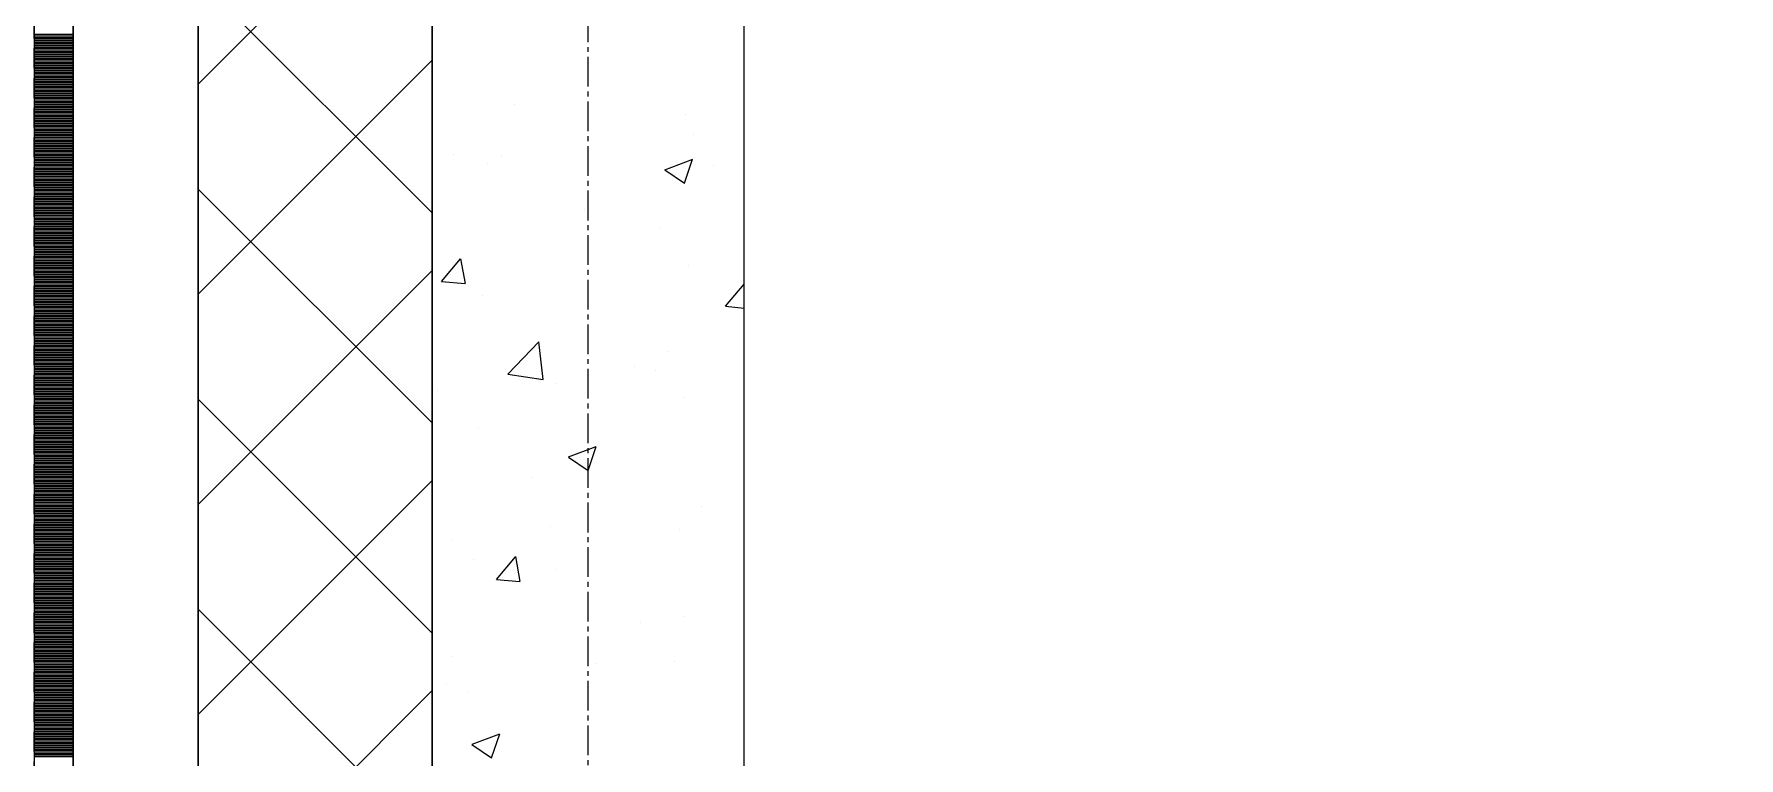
# Model space of a CAD drawing. Header units: millimetres. Extents: x 538266 to 1167394, y 114608 to 637157.
# Drawn here: x 828883 to 829975, y 171349 to 171813 of the extents above; entities that cross this region are included whole.
import ezdxf
from ezdxf.enums import TextEntityAlignment as Align

# ---------------------------------------------------------------- set-up
doc = ezdxf.new("R2010")
doc.units = ezdxf.units.MM
doc.linetypes.add('CENTER2', pattern=[28.575, 19.05, -3.175, 3.175, -3.175])
doc.linetypes.add('DASHED', pattern=[19.05, 12.7, -6.35])
doc.layers.get('Defpoints').update_dxf_attribs({"color": 140})
doc.layers.add('АР_Делит', color=120, linetype='Continuous', lineweight=0, plot=False)
for name, color, linetype, lineweight in [('АР_Стены ПЕНОблок', 52, 'Continuous', 20), ('АР_Тонкая', 254, 'Continuous', 5), ('АР_Утеплитель', 31, 'Continuous', 0), ('АР_Штриховка', 8, 'Continuous', 0)]:
    doc.layers.add(name, color=color, linetype=linetype, lineweight=lineweight)
doc.layers.add('РД_Оси_100', color=7, linetype='Continuous', lineweight=0, true_color=0x525252)
doc.layers.add('ФВ-5', color=7, linetype='Continuous')
doc.styles.add('style1', font='ARIALN.TTF')

# ---------------------------------------------------------------- blocks, each defined once
blk = doc.blocks.new('2_этаж')
at = {"layer": 'АР_Стены ПЕНОблок', "color": 18, "linetype": 'Continuous', "lineweight": 20, "true_color": 0x000000}
for p, q in [((672773.6, 213213.2), (672773.6, 137013.2)), ((672973.6, 137013.2), (672973.6, 213213.2))]:
    blk.add_line(p, q, dxfattribs=at)
at = {"layer": 'АР_Тонкая', "color": 18, "linetype": 'Continuous', "lineweight": 5, "true_color": 0x000000}
for p, q in [((672518.6, 213213.2), (672518.6, 137013.2)), ((672543.6, 213213.2), (672543.6, 137013.2)), ((672543.6, 137013.2), (672543.6, 213213.2)), ((672623.6, 137013.2), (672623.6, 213213.2))]:
    blk.add_line(p, q, dxfattribs=at)
at = {"layer": 'АР_Утеплитель', "color": 18, "linetype": 'Continuous', "lineweight": 0, "true_color": 0x000000}
for p, q in [((672623.6, 213213.2), (672623.6, 137013.2)), ((672773.6, 137013.2), (672773.6, 213213.2))]:
    blk.add_line(p, q, dxfattribs=at)
at = {"layer": 'АР_Штриховка', "color": 18, "linetype": 'Continuous', "lineweight": 0, "true_color": 0x000000}
for p, q in [((672623.6, 171781), (672773.6, 171931)), ((672773.6, 171698.5), (672623.6, 171848.5)), ((672518.6, 171813), (672543.6, 171813)), ((672518.6, 171812), (672543.6, 171812)), ((672518.6, 171811), (672543.6, 171811)), ((672518.6, 171810), (672543.6, 171810)), ((672518.6, 171809), (672543.6, 171809)), ((672518.6, 171808), (672543.6, 171808)), ((672518.6, 171807), (672543.6, 171807)), ((672518.6, 171806), (672543.6, 171806)), ((672518.6, 171805), (672543.6, 171805)), ((672518.6, 171804), (672543.6, 171804)), ((672518.6, 171803), (672543.6, 171803)), ((672518.6, 171802), (672543.6, 171802)), ((672518.6, 171801), (672543.6, 171801)), ((672518.6, 171800), (672543.6, 171800)), ((672518.6, 171799), (672543.6, 171799)), ((672518.6, 171798), (672543.6, 171798)), ((672518.6, 171797), (672543.6, 171797)), ((672518.6, 171796), (672543.6, 171796)), ((672518.6, 171795), (672543.6, 171795)), ((672518.6, 171794), (672543.6, 171794)), ((672518.6, 171793), (672543.6, 171793)), ((672623.6, 171646.3), (672773.6, 171796.3)), ((672518.6, 171792), (672543.6, 171792)), ((672518.6, 171791), (672543.6, 171791)), ((672518.6, 171790), (672543.6, 171790)), ((672518.6, 171789), (672543.6, 171789)), ((672518.6, 171788), (672543.6, 171788)), ((672518.6, 171787), (672543.6, 171787)), ((672518.6, 171786), (672543.6, 171786)), ((672518.6, 171785), (672543.6, 171785)), ((672518.6, 171784), (672543.6, 171784)), ((672518.6, 171783), (672543.6, 171783)), ((672518.6, 171782), (672543.6, 171782)), ((672518.6, 171781), (672543.6, 171781)), ((672518.6, 171780), (672543.6, 171780)), ((672518.6, 171779), (672543.6, 171779)), ((672518.6, 171778), (672543.6, 171778)), ((672518.6, 171777), (672543.6, 171777)), ((672518.6, 171776), (672543.6, 171776)), ((672518.6, 171775), (672543.6, 171775)), ((672518.6, 171774), (672543.6, 171774)), ((672518.6, 171773), (672543.6, 171773)), ((672518.6, 171772), (672543.6, 171772)), ((672518.6, 171771), (672543.6, 171771)), ((672518.6, 171770), (672543.6, 171770)), ((672518.6, 171769), (672543.6, 171769)), ((672518.6, 171768), (672543.6, 171768)), ((672518.6, 171767), (672543.6, 171767)), ((672518.6, 171766), (672543.6, 171766)), ((672518.6, 171765), (672543.6, 171765)), ((672518.6, 171764), (672543.6, 171764)), ((672518.6, 171763), (672543.6, 171763)), ((672518.6, 171762), (672543.6, 171762)), ((672518.6, 171761), (672543.6, 171761)), ((672518.6, 171760), (672543.6, 171760)), ((672826.2, 171768.3), (672826.2, 171768.3)), ((672935.7, 171761.4), (672935.7, 171761.4)), ((672518.6, 171759), (672543.6, 171759)), ((672518.6, 171758), (672543.6, 171758)), ((672518.6, 171757), (672543.6, 171757)), ((672518.6, 171756), (672543.6, 171756)), ((672518.6, 171755), (672543.6, 171755)), ((672518.6, 171754), (672543.6, 171754)), ((672518.6, 171753), (672543.6, 171753)), ((672518.6, 171752), (672543.6, 171752)), ((672518.6, 171751), (672543.6, 171751)), ((672518.6, 171750), (672543.6, 171750)), ((672518.6, 171749), (672543.6, 171749)), ((672941.1, 171749), (672941.1, 171749)), ((672518.6, 171748), (672543.6, 171748)), ((672518.6, 171747), (672543.6, 171747)), ((672518.6, 171746), (672543.6, 171746)), ((672518.6, 171745), (672543.6, 171745)), ((672518.6, 171744), (672543.6, 171744)), ((672518.6, 171743), (672543.6, 171743)), ((672518.6, 171742), (672543.6, 171742)), ((672518.6, 171741), (672543.6, 171741)), ((672518.6, 171740), (672543.6, 171740)), ((672518.6, 171739), (672543.6, 171739)), ((672518.6, 171738), (672543.6, 171738)), ((672518.6, 171737), (672543.6, 171737)), ((672518.6, 171736), (672543.6, 171736)), ((672518.6, 171735), (672543.6, 171735)), ((672518.6, 171734), (672543.6, 171734)), ((672518.6, 171733), (672543.6, 171733)), ((672518.6, 171732), (672543.6, 171732)), ((672518.6, 171731), (672543.6, 171731)), ((672518.6, 171730), (672543.6, 171730)), ((672518.6, 171729), (672543.6, 171729)), ((672518.6, 171728), (672543.6, 171728)), ((672518.6, 171727), (672543.6, 171727)), ((672787.6, 171736), (672787.6, 171736)), ((672809.2, 171730), (672809.2, 171730)), ((672818, 171734.7), (672818, 171734.7)), ((672922.8, 171726.2), (672940.6, 171733)), ((672935.4, 171717.5), (672940.5, 171732.9)), ((672953.6, 171729), (672953.6, 171729)), ((672518.6, 171726), (672543.6, 171726)), ((672518.6, 171725), (672543.6, 171725)), ((672518.6, 171724), (672543.6, 171724)), ((672518.6, 171723), (672543.6, 171723)), ((672518.6, 171722), (672543.6, 171722)), ((672518.6, 171721), (672543.6, 171721)), ((672518.6, 171720), (672543.6, 171720)), ((672518.6, 171719), (672543.6, 171719)), ((672518.6, 171718), (672543.6, 171718)), ((672518.6, 171717), (672543.6, 171717)), ((672922.7, 171726.1), (672935.3, 171717.5)), ((672518.6, 171716), (672543.6, 171716)), ((672518.6, 171715), (672543.6, 171715)), ((672518.6, 171714), (672543.6, 171714)), ((672518.6, 171713), (672543.6, 171713)), ((672518.6, 171712), (672543.6, 171712)), ((672518.6, 171711), (672543.6, 171711)), ((672518.6, 171710), (672543.6, 171710)), ((672518.6, 171709), (672543.6, 171709)), ((672518.6, 171708), (672543.6, 171708)), ((672518.6, 171707), (672543.6, 171707)), ((672518.6, 171706), (672543.6, 171706)), ((672773.6, 171563.8), (672623.6, 171713.8)), ((672518.6, 171705), (672543.6, 171705)), ((672518.6, 171704), (672543.6, 171704)), ((672518.6, 171703), (672543.6, 171703)), ((672518.6, 171702), (672543.6, 171702)), ((672518.6, 171701), (672543.6, 171701)), ((672518.6, 171700), (672543.6, 171700)), ((672518.6, 171699), (672543.6, 171699)), ((672518.6, 171698), (672543.6, 171698)), ((672518.6, 171697), (672543.6, 171697)), ((672518.6, 171696), (672543.6, 171696)), ((672518.6, 171695), (672543.6, 171695)), ((672871.5, 171700.6), (672871.5, 171700.6)), ((672518.6, 171694), (672543.6, 171694)), ((672518.6, 171693), (672543.6, 171693)), ((672518.6, 171692), (672543.6, 171692)), ((672518.6, 171691), (672543.6, 171691)), ((672518.6, 171690), (672543.6, 171690)), ((672518.6, 171689), (672543.6, 171689)), ((672518.6, 171688), (672543.6, 171688)), ((672518.6, 171687), (672543.6, 171687)), ((672518.6, 171686), (672543.6, 171686)), ((672518.6, 171685), (672543.6, 171685)), ((672518.6, 171684), (672543.6, 171684)), ((672919.8, 171689.3), (672919.8, 171689.3)), ((672518.6, 171683), (672543.6, 171683)), ((672518.6, 171682), (672543.6, 171682)), ((672518.6, 171681), (672543.6, 171681)), ((672518.6, 171680), (672543.6, 171680)), ((672518.6, 171679), (672543.6, 171679)), ((672518.6, 171678), (672543.6, 171678)), ((672518.6, 171677), (672543.6, 171677)), ((672518.6, 171676), (672543.6, 171676)), ((672518.6, 171675), (672543.6, 171675)), ((672518.6, 171674), (672543.6, 171674)), ((672518.6, 171673), (672543.6, 171673)), ((672518.6, 171672), (672543.6, 171672)), ((672518.6, 171671), (672543.6, 171671)), ((672518.6, 171670), (672543.6, 171670)), ((672518.6, 171669), (672543.6, 171669)), ((672518.6, 171668), (672543.6, 171668)), ((672518.6, 171667), (672543.6, 171667)), ((672518.6, 171666), (672543.6, 171666)), ((672518.6, 171665), (672543.6, 171665)), ((672518.6, 171664), (672543.6, 171664)), ((672518.6, 171663), (672543.6, 171663)), ((672518.6, 171662), (672543.6, 171662)), ((672623.6, 171511.6), (672773.6, 171661.6)), ((672779.5, 171654.5), (672791.8, 171669.1)), ((672794.9, 171653.2), (672792, 171669.1)), ((672938.1, 171664.5), (672938.1, 171664.5)), ((672518.6, 171661), (672543.6, 171661)), ((672518.6, 171660), (672543.6, 171660)), ((672518.6, 171659), (672543.6, 171659)), ((672518.6, 171658), (672543.6, 171658)), ((672518.6, 171657), (672543.6, 171657)), ((672518.6, 171656), (672543.6, 171656)), ((672518.6, 171655), (672543.6, 171655)), ((672518.6, 171654), (672543.6, 171654)), ((672518.6, 171653), (672543.6, 171653)), ((672518.6, 171652), (672543.6, 171652)), ((672518.6, 171651), (672543.6, 171651)), ((672779.5, 171654.5), (672794.7, 171653.2)), ((672961.7, 171638.6), (672973.6, 171652.7)), ((672518.6, 171650), (672543.6, 171650)), ((672518.6, 171649), (672543.6, 171649)), ((672518.6, 171648), (672543.6, 171648)), ((672518.6, 171647), (672543.6, 171647)), ((672518.6, 171646), (672543.6, 171646)), ((672518.6, 171645), (672543.6, 171645)), ((672518.6, 171644), (672543.6, 171644)), ((672518.6, 171643), (672543.6, 171643)), ((672518.6, 171642), (672543.6, 171642)), ((672518.6, 171641), (672543.6, 171641)), ((672518.6, 171640), (672543.6, 171640)), ((672806.1, 171645.4), (672806.1, 171645.4)), ((672518.6, 171639), (672543.6, 171639)), ((672518.6, 171638), (672543.6, 171638)), ((672518.6, 171637), (672543.6, 171637)), ((672518.6, 171636), (672543.6, 171636)), ((672518.6, 171635), (672543.6, 171635)), ((672518.6, 171634), (672543.6, 171634)), ((672518.6, 171633), (672543.6, 171633)), ((672518.6, 171632), (672543.6, 171632)), ((672518.6, 171631), (672543.6, 171631)), ((672518.6, 171630), (672543.6, 171630)), ((672518.6, 171629), (672543.6, 171629)), ((672961.7, 171638.6), (672973.6, 171637.5)), ((672518.6, 171628), (672543.6, 171628)), ((672518.6, 171627), (672543.6, 171627)), ((672518.6, 171626), (672543.6, 171626)), ((672518.6, 171625), (672543.6, 171625)), ((672518.6, 171624), (672543.6, 171624)), ((672518.6, 171623), (672543.6, 171623)), ((672518.6, 171622), (672543.6, 171622)), ((672518.6, 171621), (672543.6, 171621)), ((672518.6, 171620), (672543.6, 171620)), ((672518.6, 171619), (672543.6, 171619)), ((672518.6, 171618), (672543.6, 171618)), ((672518.6, 171617), (672543.6, 171617)), ((672518.6, 171616), (672543.6, 171616)), ((672518.6, 171615), (672543.6, 171615)), ((672518.6, 171614), (672543.6, 171614)), ((672518.6, 171613), (672543.6, 171613)), ((672518.6, 171612), (672543.6, 171612)), ((672518.6, 171611), (672543.6, 171611)), ((672518.6, 171610), (672543.6, 171610)), ((672518.6, 171609), (672543.6, 171609)), ((672518.6, 171608), (672543.6, 171608)), ((672518.6, 171607), (672543.6, 171607)), ((672822.1, 171595.2), (672841.9, 171615.8)), ((672844.8, 171591.7), (672842, 171615.8)), ((672925.2, 171609.9), (672925.2, 171609.9)), ((672518.6, 171606), (672543.6, 171606)), ((672518.6, 171605), (672543.6, 171605)), ((672518.6, 171604), (672543.6, 171604)), ((672518.6, 171603), (672543.6, 171603)), ((672518.6, 171602), (672543.6, 171602)), ((672518.6, 171601), (672543.6, 171601)), ((672518.6, 171600), (672543.6, 171600)), ((672518.6, 171599), (672543.6, 171599)), ((672518.6, 171598), (672543.6, 171598)), ((672518.6, 171597), (672543.6, 171597)), ((672518.6, 171596), (672543.6, 171596)), ((672903, 171599.9), (672903, 171599.9)), ((672916.5, 171597.5), (672916.5, 171597.5)), ((672518.6, 171595), (672543.6, 171595)), ((672518.6, 171594), (672543.6, 171594)), ((672518.6, 171593), (672543.6, 171593)), ((672518.6, 171592), (672543.6, 171592)), ((672518.6, 171591), (672543.6, 171591)), ((672518.6, 171590), (672543.6, 171590)), ((672518.6, 171589), (672543.6, 171589)), ((672518.6, 171588), (672543.6, 171588)), ((672518.6, 171587), (672543.6, 171587)), ((672518.6, 171586), (672543.6, 171586)), ((672518.6, 171585), (672543.6, 171585)), ((672822.2, 171595.1), (672844.7, 171591.6)), ((672853, 171589.1), (672853, 171589.1)), ((672518.6, 171584), (672543.6, 171584)), ((672518.6, 171583), (672543.6, 171583)), ((672518.6, 171582), (672543.6, 171582)), ((672518.6, 171581), (672543.6, 171581)), ((672518.6, 171580), (672543.6, 171580)), ((672518.6, 171579), (672543.6, 171579)), ((672518.6, 171578), (672543.6, 171578)), ((672518.6, 171577), (672543.6, 171577)), ((672518.6, 171576), (672543.6, 171576)), ((672518.6, 171575), (672543.6, 171575)), ((672773.6, 171429.1), (672623.6, 171579.1)), ((672777.1, 171584.4), (672777.1, 171584.4)), ((672935, 171579.9), (672935, 171579.9)), ((672518.6, 171574), (672543.6, 171574)), ((672518.6, 171573), (672543.6, 171573)), ((672518.6, 171572), (672543.6, 171572)), ((672518.6, 171571), (672543.6, 171571)), ((672518.6, 171570), (672543.6, 171570)), ((672518.6, 171569), (672543.6, 171569)), ((672518.6, 171568), (672543.6, 171568)), ((672518.6, 171567), (672543.6, 171567)), ((672518.6, 171566), (672543.6, 171566)), ((672518.6, 171565), (672543.6, 171565)), ((672518.6, 171564), (672543.6, 171564)), ((672518.6, 171563), (672543.6, 171563)), ((672518.6, 171562), (672543.6, 171562)), ((672518.6, 171561), (672543.6, 171561)), ((672518.6, 171560), (672543.6, 171560)), ((672518.6, 171559), (672543.6, 171559)), ((672518.6, 171558), (672543.6, 171558)), ((672518.6, 171557), (672543.6, 171557)), ((672518.6, 171556), (672543.6, 171556)), ((672518.6, 171555), (672543.6, 171555)), ((672518.6, 171554), (672543.6, 171554)), ((672518.6, 171553), (672543.6, 171553)), ((672803, 171560.9), (672803, 171560.9)), ((672518.6, 171552), (672543.6, 171552)), ((672518.6, 171551), (672543.6, 171551)), ((672518.6, 171550), (672543.6, 171550)), ((672518.6, 171549), (672543.6, 171549)), ((672518.6, 171548), (672543.6, 171548)), ((672518.6, 171547), (672543.6, 171547)), ((672518.6, 171546), (672543.6, 171546)), ((672518.6, 171545), (672543.6, 171545)), ((672518.6, 171544), (672543.6, 171544)), ((672518.6, 171543), (672543.6, 171543)), ((672518.6, 171542), (672543.6, 171542)), ((672860.9, 171541.9), (672873.5, 171533.3)), ((672861, 171542), (672878.8, 171548.8)), ((672873.6, 171533.3), (672878.7, 171548.7)), ((672518.6, 171541), (672543.6, 171541)), ((672518.6, 171540), (672543.6, 171540)), ((672518.6, 171539), (672543.6, 171539)), ((672518.6, 171538), (672543.6, 171538)), ((672518.6, 171537), (672543.6, 171537)), ((672518.6, 171536), (672543.6, 171536)), ((672518.6, 171535), (672543.6, 171535)), ((672518.6, 171534), (672543.6, 171534)), ((672518.6, 171533), (672543.6, 171533)), ((672518.6, 171532), (672543.6, 171532)), ((672518.6, 171531), (672543.6, 171531)), ((672518.6, 171530), (672543.6, 171530)), ((672518.6, 171529), (672543.6, 171529)), ((672518.6, 171528), (672543.6, 171528)), ((672518.6, 171527), (672543.6, 171527)), ((672518.6, 171526), (672543.6, 171526)), ((672518.6, 171525), (672543.6, 171525)), ((672518.6, 171524), (672543.6, 171524)), ((672518.6, 171523), (672543.6, 171523)), ((672518.6, 171522), (672543.6, 171522)), ((672518.6, 171521), (672543.6, 171521)), ((672518.6, 171520), (672543.6, 171520)), ((672623.6, 171376.9), (672773.6, 171526.9)), ((672838, 171528.7), (672838, 171528.7)), ((672518.6, 171519), (672543.6, 171519)), ((672518.6, 171518), (672543.6, 171518)), ((672518.6, 171517), (672543.6, 171517)), ((672518.6, 171516), (672543.6, 171516)), ((672518.6, 171515), (672543.6, 171515)), ((672518.6, 171514), (672543.6, 171514)), ((672518.6, 171513), (672543.6, 171513)), ((672518.6, 171512), (672543.6, 171512)), ((672518.6, 171511), (672543.6, 171511)), ((672518.6, 171510), (672543.6, 171510)), ((672518.6, 171509), (672543.6, 171509)), ((672945.9, 171510), (672945.9, 171510)), ((672518.6, 171508), (672543.6, 171508)), ((672518.6, 171507), (672543.6, 171507)), ((672518.6, 171506), (672543.6, 171506)), ((672518.6, 171505), (672543.6, 171505)), ((672518.6, 171504), (672543.6, 171504)), ((672518.6, 171503), (672543.6, 171503)), ((672518.6, 171502), (672543.6, 171502)), ((672518.6, 171501), (672543.6, 171501)), ((672518.6, 171500), (672543.6, 171500)), ((672518.6, 171499), (672543.6, 171499)), ((672518.6, 171498), (672543.6, 171498)), ((672518.6, 171497), (672543.6, 171497)), ((672518.6, 171496), (672543.6, 171496)), ((672518.6, 171495), (672543.6, 171495)), ((672518.6, 171494), (672543.6, 171494)), ((672518.6, 171493), (672543.6, 171493)), ((672518.6, 171492), (672543.6, 171492)), ((672518.6, 171491), (672543.6, 171491)), ((672518.6, 171490), (672543.6, 171490)), ((672518.6, 171489), (672543.6, 171489)), ((672518.6, 171488), (672543.6, 171488)), ((672518.6, 171487), (672543.6, 171487)), ((672786.1, 171488.9), (672786.1, 171488.9)), ((672849.7, 171497.3), (672849.7, 171497.3)), ((672931.9, 171495.4), (672931.9, 171495.4)), ((672518.6, 171486), (672543.6, 171486)), ((672518.6, 171485), (672543.6, 171485)), ((672518.6, 171484), (672543.6, 171484)), ((672518.6, 171483), (672543.6, 171483)), ((672518.6, 171482), (672543.6, 171482)), ((672518.6, 171481), (672543.6, 171481)), ((672518.6, 171480), (672543.6, 171480)), ((672518.6, 171479), (672543.6, 171479)), ((672518.6, 171478), (672543.6, 171478)), ((672518.6, 171477), (672543.6, 171477)), ((672518.6, 171476), (672543.6, 171476)), ((672800, 171476.3), (672800, 171476.3)), ((672814.8, 171463.4), (672827, 171478)), ((672830.1, 171462.1), (672827.2, 171478.1)), ((672518.6, 171475), (672543.6, 171475)), ((672518.6, 171474), (672543.6, 171474)), ((672518.6, 171473), (672543.6, 171473)), ((672518.6, 171472), (672543.6, 171472)), ((672518.6, 171471), (672543.6, 171471)), ((672518.6, 171470), (672543.6, 171470)), ((672518.6, 171469), (672543.6, 171469)), ((672518.6, 171468), (672543.6, 171468)), ((672518.6, 171467), (672543.6, 171467)), ((672518.6, 171466), (672543.6, 171466)), ((672518.6, 171465), (672543.6, 171465)), ((672853.6, 171470.1), (672853.6, 171470.1)), ((672518.6, 171464), (672543.6, 171464)), ((672518.6, 171463), (672543.6, 171463)), ((672518.6, 171462), (672543.6, 171462)), ((672518.6, 171461), (672543.6, 171461)), ((672518.6, 171460), (672543.6, 171460)), ((672518.6, 171459), (672543.6, 171459)), ((672518.6, 171458), (672543.6, 171458)), ((672518.6, 171457), (672543.6, 171457)), ((672518.6, 171456), (672543.6, 171456)), ((672518.6, 171455), (672543.6, 171455)), ((672518.6, 171454), (672543.6, 171454)), ((672814.8, 171463.4), (672829.9, 171462.1)), ((672518.6, 171453), (672543.6, 171453)), ((672518.6, 171452), (672543.6, 171452)), ((672518.6, 171451), (672543.6, 171451)), ((672518.6, 171450), (672543.6, 171450)), ((672518.6, 171449), (672543.6, 171449)), ((672518.6, 171448), (672543.6, 171448)), ((672518.6, 171447), (672543.6, 171447)), ((672518.6, 171446), (672543.6, 171446)), ((672518.6, 171445), (672543.6, 171445)), ((672518.6, 171444), (672543.6, 171444)), ((672518.6, 171443), (672543.6, 171443)), ((672773.6, 171294.4), (672623.6, 171444.4)), ((672518.6, 171442), (672543.6, 171442)), ((672518.6, 171441), (672543.6, 171441)), ((672518.6, 171440), (672543.6, 171440)), ((672518.6, 171439), (672543.6, 171439)), ((672518.6, 171438), (672543.6, 171438)), ((672518.6, 171437), (672543.6, 171437)), ((672518.6, 171436), (672543.6, 171436)), ((672518.6, 171435), (672543.6, 171435)), ((672518.6, 171434), (672543.6, 171434)), ((672518.6, 171433), (672543.6, 171433)), ((672907.1, 171435.9), (672907.1, 171435.9)), ((672935, 171439.8), (672935, 171439.8)), ((672518.6, 171432), (672543.6, 171432)), ((672518.6, 171431), (672543.6, 171431)), ((672518.6, 171430), (672543.6, 171430)), ((672518.6, 171429), (672543.6, 171429)), ((672518.6, 171428), (672543.6, 171428)), ((672518.6, 171427), (672543.6, 171427)), ((672518.6, 171426), (672543.6, 171426)), ((672518.6, 171425), (672543.6, 171425)), ((672518.6, 171424), (672543.6, 171424)), ((672518.6, 171423), (672543.6, 171423)), ((672518.6, 171422), (672543.6, 171422)), ((672518.6, 171421), (672543.6, 171421)), ((672518.6, 171420), (672543.6, 171420)), ((672518.6, 171419), (672543.6, 171419)), ((672518.6, 171418), (672543.6, 171418)), ((672518.6, 171417), (672543.6, 171417)), ((672518.6, 171416), (672543.6, 171416)), ((672518.6, 171415), (672543.6, 171415)), ((672518.6, 171414), (672543.6, 171414)), ((672518.6, 171413), (672543.6, 171413)), ((672518.6, 171412), (672543.6, 171412)), ((672518.6, 171411), (672543.6, 171411)), ((672786.8, 171414.3), (672786.8, 171414.3)), ((672928.8, 171410.8), (672928.8, 171410.8)), ((672518.6, 171410), (672543.6, 171410)), ((672518.6, 171409), (672543.6, 171409)), ((672518.6, 171408), (672543.6, 171408)), ((672518.6, 171407), (672543.6, 171407)), ((672518.6, 171406), (672543.6, 171406)), ((672518.6, 171405), (672543.6, 171405)), ((672518.6, 171404), (672543.6, 171404)), ((672518.6, 171403), (672543.6, 171403)), ((672518.6, 171402), (672543.6, 171402)), ((672518.6, 171401), (672543.6, 171401)), ((672518.6, 171400), (672543.6, 171400)), ((672879.1, 171409.8), (672879.1, 171409.8)), ((672518.6, 171399), (672543.6, 171399)), ((672518.6, 171398), (672543.6, 171398)), ((672518.6, 171397), (672543.6, 171397)), ((672518.6, 171396), (672543.6, 171396)), ((672518.6, 171395), (672543.6, 171395)), ((672518.6, 171394), (672543.6, 171394)), ((672518.6, 171393), (672543.6, 171393)), ((672518.6, 171392), (672543.6, 171392)), ((672518.6, 171391), (672543.6, 171391)), ((672518.6, 171390), (672543.6, 171390)), ((672518.6, 171389), (672543.6, 171389)), ((672623.6, 171242.2), (672773.6, 171392.2)), ((672782.9, 171397.1), (672782.9, 171397.1)), ((672796.9, 171391.8), (672796.9, 171391.8)), ((672518.6, 171388), (672543.6, 171388)), ((672518.6, 171387), (672543.6, 171387)), ((672518.6, 171386), (672543.6, 171386)), ((672518.6, 171385), (672543.6, 171385)), ((672518.6, 171384), (672543.6, 171384)), ((672518.6, 171383), (672543.6, 171383)), ((672518.6, 171382), (672543.6, 171382)), ((672518.6, 171381), (672543.6, 171381)), ((672518.6, 171380), (672543.6, 171380)), ((672518.6, 171379), (672543.6, 171379)), ((672518.6, 171378), (672543.6, 171378)), ((672518.6, 171377), (672543.6, 171377)), ((672518.6, 171376), (672543.6, 171376)), ((672518.6, 171375), (672543.6, 171375)), ((672518.6, 171374), (672543.6, 171374)), ((672518.6, 171373), (672543.6, 171373)), ((672518.6, 171372), (672543.6, 171372)), ((672518.6, 171371), (672543.6, 171371)), ((672518.6, 171370), (672543.6, 171370)), ((672518.6, 171369), (672543.6, 171369)), ((672518.6, 171368), (672543.6, 171368)), ((672518.6, 171367), (672543.6, 171367)), ((672518.6, 171366), (672543.6, 171366)), ((672518.6, 171365), (672543.6, 171365)), ((672518.6, 171364), (672543.6, 171364)), ((672518.6, 171363), (672543.6, 171363)), ((672518.6, 171362), (672543.6, 171362)), ((672518.6, 171361), (672543.6, 171361)), ((672518.6, 171360), (672543.6, 171360)), ((672518.6, 171359), (672543.6, 171359)), ((672518.6, 171358), (672543.6, 171358)), ((672518.6, 171357), (672543.6, 171357)), ((672518.6, 171356), (672543.6, 171356)), ((672799.1, 171357.7), (672811.7, 171349.2)), ((672799.2, 171357.8), (672817, 171364.6)), ((672811.7, 171349.1), (672816.9, 171364.5)), ((672518.6, 171355), (672543.6, 171355)), ((672518.6, 171354), (672543.6, 171354)), ((672518.6, 171353), (672543.6, 171353)), ((672518.6, 171352), (672543.6, 171352)), ((672518.6, 171351), (672543.6, 171351)), ((672518.6, 171350), (672543.6, 171350))]:
    blk.add_line(p, q, dxfattribs=at)
at = {"layer": 'Defpoints', "color": 18, "true_color": 0x000000, "style": 'style1'}
for p in [(677970.6, 219836.4), (678101.2, 211681.4)]:
    blk.add_attdef('АР-ПОМЕЩЕНИЕ:НАИМЕНОВАНИЕ', text='', height=100, dxfattribs=at).set_placement(p, align=Align.MIDDLE)
blk = doc.blocks.new('СОШ_2200_АР_ОСИ_М100_28.05.24')
at = {"layer": 'АР_Делит', "color": 251, "linetype": 'DASHED', "true_color": 0x636466}
blk.add_lwpolyline([(114955, 135155), (114955, -355), (93595.036, -355), (93595.036, 13855), (94145, 13855), (94145, 68320), (66055, 68320), (66055, 13857.73), (83455, 13857.73), (83455, -355), (45245, -355), (45245, 13145), (44695, 13145), (44695, 26755), (45245, 26755), (45245, 68320), (20455, 68320), (20455, 26755), (27955, 26755), (27955, 13145), (-355, 13145), (-355, 100855)], dxfattribs=at)
at = {"layer": 'РД_Оси_100', "color": 251, "linetype": 'CENTER2', "true_color": 0x636466}
blk.add_line((0, -6155), (0, 139938.679), dxfattribs=at)

msp = doc.modelspace()

# ---------------------------------------------------------------- hatches: boundary and pattern name
at = {"layer": 'ФВ-5'}
h = msp.add_hatch(dxfattribs=at)
h.set_pattern_fill('ANSI31', color=3, scale=300)
h.paths.add_polyline_path([(849237.8, 163561), (849237.8, 164465.5, -0.27475), (849124.9, 164655.5, -0.245742), (849217.8, 164833.2), (849217.8, 165213.2), (845769.5, 165213.2, -0.618518), (845382.3, 165213.2), (843647.8, 165213.2), (843647.8, 164913.2), (842747.8, 164913.2), (842747.8, 165213.2), (842667.8, 165213.2), (842667.8, 164793.2), (841647.8, 164793.2), (841647.8, 164713.2), (841647.8, 161813.2), (841647.8, 161313.2), (841647.8, 160413.2), (841647.8, 158613.2), (841647.8, 158389.4, -0.260437), (841750.8, 158205.2, -0.260437), (841647.8, 158020.9), (841647.8, 157055.6, -0.260437), (841750.8, 156871.3, -0.260437), (841647.8, 156687.1), (841647.8, 156333.2), (842017.8, 156333.2), (842017.8, 156113.2), (849237.8, 156113.2), (849237.8, 156880.9, -0.27475), (849124.9, 157071, -0.27475), (849237.8, 157261), (849237.8, 160413.2), (849217.8, 160413.2), (849217.8, 161313.2), (849218.5, 162377, -0.246803), (849124.9, 162555.2, -0.27475), (849237.8, 162745.2), (849237.8, 163180.9, -0.27475), (849124.9, 163371, -0.27475)])
h.paths.add_polyline_path([(845558.6, 161396), (845008.6, 161396, -1), (845008.6, 161996), (845558.6, 161996, -1)], flags=16)
h.paths.add_polyline_path([(842291.6, 157558.9, -1), (841691.6, 157558.9, -1)], flags=16)
h.paths.add_polyline_path([(849124.9, 171855.5, -0.27475), (849237.8, 172045.6), (849237.8, 172480.9, -0.27475), (849124.9, 172671, -0.27475), (849237.8, 172861), (849237.8, 173765.5, -0.27475), (849124.9, 173955.5, -0.27475), (849237.8, 174145.6), (849237.8, 174163.2), (849217.8, 174163.2), (849217.8, 174513.2), (844057.8, 174513.2), (844057.8, 174513.2), (844057.8, 174213.2), (843157.8, 174213.2), (843157.8, 174513.2), (843077.8, 174513.2), (843077.8, 174093.2), (842057.8, 174093.2), (842057.8, 173373.2), (842057.8, 172433.2), (841647.8, 172433.2), (841647.8, 172363.2), (841647.8, 170613.2), (841647.8, 169713.2), (841647.8, 169339.4, -0.260437), (841750.8, 169155.2, -0.260437), (841647.8, 168970.9), (841670.8, 167335.5, -1), (842270.8, 167335.5, -1), (841670.8, 167335.5), (841650.7, 166353.8, -0.256246), (841750.8, 166171.3, -0.105217), (841732, 166083.2), (841867.8, 166083.2), (841867.8, 165413.2), (845385.9, 165413.2, -0.594367), (845765.9, 165413.2), (849217.8, 165413.2), (849217.8, 165913.2), (849218.1, 166193.1, -0.246072), (849124.9, 166371, -0.27475), (849237.8, 166561), (849237.8, 169713.2), (849213.5, 169713.2), (849217.8, 169717.5), (849217.8, 170613.2), (849218.9, 171677.1, -0.247282)])
h.paths.add_polyline_path([(845615.6, 168700.6), (845065.6, 168700.6, -1), (845065.6, 169300.6), (845615.6, 169300.6, -1)], flags=16)
h.paths.add_polyline_path([(836927.8, 171813.2), (836927.8, 172713.2), (836927.8, 172987.1, -0.260437), (836824.9, 173171.3, -0.260437), (836927.8, 173355.6), (836927.8, 175970.9, -0.260437), (836824.9, 176155.2, -0.260437), (836927.8, 176339.4), (836927.8, 176413.2), (836927.8, 176913.2), (833193.3, 176913.2, -0.618518), (832806.2, 176913.2), (829360.5, 176913.2), (829357.8, 176910.6), (829357.8, 176413.2), (829357.7, 176237.4, -0.255873), (829457.6, 176055.2, -0.284268), (829337.8, 175861.6), (829337.8, 172713.2), (829357.8, 172713.2), (829357.8, 171813.2), (829357.2, 170753.9, -0.256632), (829457.6, 170571.3, -0.284268), (829337.8, 170377.8), (829337.8, 169948.7, -0.284268), (829457.6, 169755.2, -0.284268), (829337.8, 169561.6), (829337.8, 168664.9, -0.284268), (829457.6, 168471.3, -0.255743), (829357.8, 168289.1), (829357.8, 167813.2), (832809.7, 167813.2, -0.594367), (833189.8, 167813.2), (834927.8, 167813.2), (834927.8, 168113.2), (835827.8, 168113.2), (835827.8, 167813.2), (835907.8, 167813.2), (835907.8, 168233.2), (836927.8, 168233.2), (836927.8, 168313.2)])
h.paths.add_polyline_path([(832552.1, 172650.6), (832002.1, 172650.6, -1), (832002.1, 173250.6), (832552.1, 173250.6, -1)], flags=16)
h.paths.add_polyline_path([(836927.8, 166670.9, -0.260437), (836824.9, 166855.2, -0.105217), (836843.6, 166943.2), (836707.8, 166943.2), (836707.8, 167613.2), (833193.3, 167613.2, -0.618518), (832806.2, 167613.2), (829357.8, 167613.2), (829357.8, 167113.2), (829357.7, 166937.5, -0.255913), (829457.6, 166755.2, -0.284268), (829337.8, 166561.6), (829337.8, 163413.2), (829357.8, 163413.2), (829357.8, 162513.2), (829357, 161454.1, -0.256955), (829457.6, 161271.3, -0.284268), (829337.8, 161077.8), (829337.8, 160648.7, -0.284268), (829457.6, 160455.2, -0.284268), (829337.8, 160261.6), (829337.8, 159364.9, -0.284268), (829457.6, 159171.3, -0.255743), (829357.8, 158989.1), (829357.8, 158513.2), (832809.7, 158513.3, -0.59466), (833189.8, 158513.3), (834927.8, 158513.4), (834927.8, 158513.4), (834927.8, 158813.4), (835827.8, 158813.4), (835827.8, 158513.4), (835907.8, 158513.4), (835907.8, 158933.4), (836927.8, 158933.4), (836927.8, 159013.2), (836927.8, 159543.2), (836927.8, 161303.2), (836927.8, 161813.2), (836927.8, 162513.2), (836927.8, 163413.2), (836927.8, 163687.1, -0.260437), (836824.9, 163871.3, -0.260437), (836927.8, 164055.6)])
h.paths.add_polyline_path([(832518.2, 163600.5), (831968.2, 163600.5, -1), (831968.2, 164200.5), (832518.2, 164200.5, -1)], flags=16)

# ---------------------------------------------------------------- block references
msp.add_blockref('2_этаж', (156364.3, 0))
at = {"layer": 'РД_Оси_100'}
msp.add_blockref('СОШ_2200_АР_ОСИ_М100_28.05.24', (829237.8, 122413.2), dxfattribs=at)

doc.saveas('drawing.dxf')
